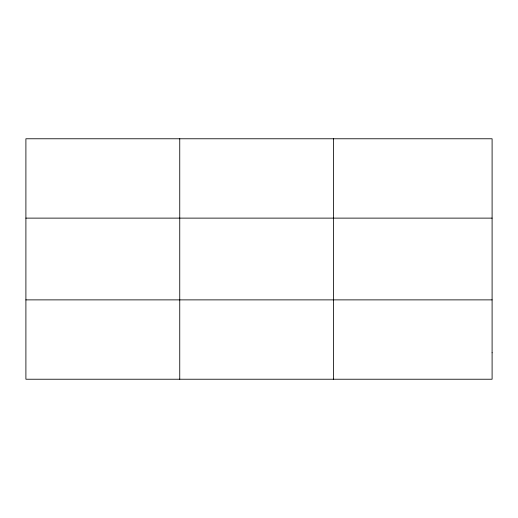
<?xml version="1.0" encoding="UTF-8"?>
<svg xmlns="http://www.w3.org/2000/svg" width="518" height="518" viewBox="0 0 518 518"><rect width="100%" height="100%" fill="white"/><g stroke="black" fill="none" stroke-linecap="round" stroke-linejoin="round"><path stroke-width="0.78" d="M179.746 138.772L179.746 379.228M333.592 138.772L333.592 379.228M25.9 218.123L492.1 218.123M25.9 299.877L492.1 299.877M492.1 352.777L492.1 379.228L25.9 379.228L25.9 138.772L492.1 138.772L492.1 352.777"/></g></svg>
